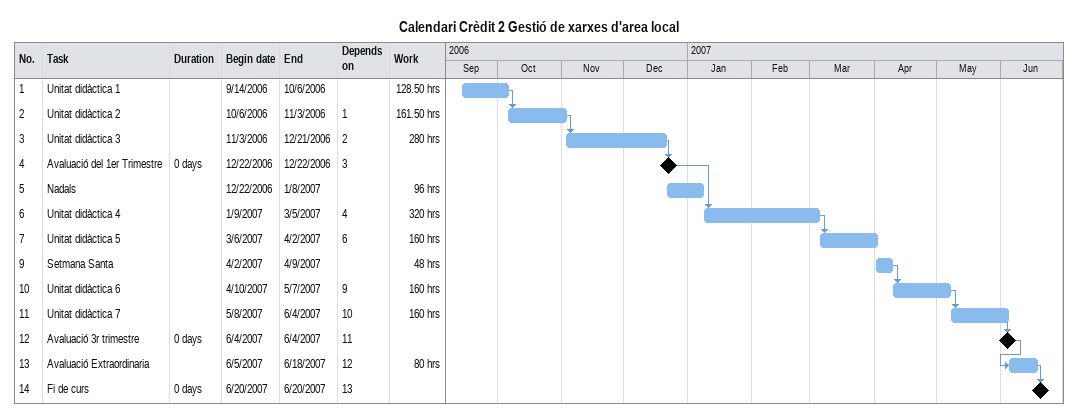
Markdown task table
Calendari Crèdit 2 Gestió de xarxes d'area local

| ID | Task | Duration | Start | Finish | Predecessors | Work (h) |
|---|---|---|---|---|---|---|
| 1 | Unitat didàctica 1 |  | 2006-09-14 | 2006-10-06 |  | 128.50 |
| 2 | Unitat didàctica 2 |  | 2006-10-06 | 2006-11-03 | 1 | 161.50 |
| 3 | Unitat didàctica 3 |  | 2006-11-03 | 2006-12-21 | 2 | 280 |
| 4 | Avaluació del 1er Trimestre | 0d | 2006-12-22 | 2006-12-22 | 3 |  |
| 5 | Nadals |  | 2006-12-22 | 2007-01-08 |  | 96 |
| 6 | Unitat didàctica 4 |  | 2007-01-09 | 2007-03-05 | 4 | 320 |
| 7 | Unitat didàctica 5 |  | 2007-03-06 | 2007-04-02 | 6 | 160 |
| 9 | Setmana Santa |  | 2007-04-02 | 2007-04-09 |  | 48 |
| 10 | Unitat didàctica 6 |  | 2007-04-10 | 2007-05-07 | 9 | 160 |
| 11 | Unitat didàctica 7 |  | 2007-05-08 | 2007-06-04 | 10 | 160 |
| 12 | Avaluació 3r trimestre | 0d | 2007-06-04 | 2007-06-04 | 11 |  |
| 13 | Avaluació Extraordinaria |  | 2007-06-05 | 2007-06-18 | 12 | 80 |
| 14 | Fi de curs | 0d | 2007-06-20 | 2007-06-20 | 13 |  |
